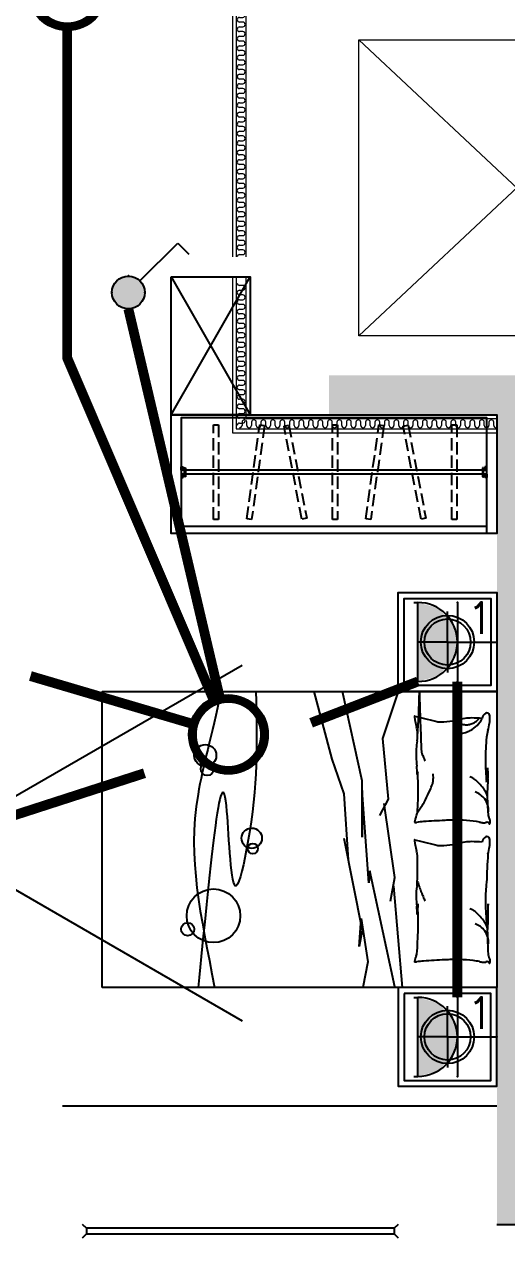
# Model space of a CAD drawing. Extents: x 3443499 to 7125205, y -1700016 to -264854.
# Drawn here: x 3699115 to 3701559, y -867711 to -861565 of the extents above; entities that cross this region are included whole.
import ezdxf
from ezdxf.enums import TextEntityAlignment as Align

# ---------------------------------------------------------------- set-up
doc = ezdxf.new("R2010")
doc.units = 0
doc.header["$LTSCALE"] = 1000
doc.header["$MEASUREMENT"] = 0
doc.linetypes.add('3.5方案汇报，与郭总、侯月琴确定户型_t8$0$高层_t8$0$DASH', pattern=[0.35, 0.25, -0.1])
doc.layers.get('0').update_dxf_attribs({"linetype": 'CONTINUOUS'})
for name, color, linetype in [('!校对', 2, 'CONTINUOUS'), ('3-栏杆1', 252, 'CONTINUOUS'), ('3.5方案汇报，与郭总、侯月琴确定户型_t8$0$2020.03.04 -1安徽标准化洋房户型(UA）_t8_t8$0$A-家具-FURN', 251, 'CONTINUOUS'), ('3.5方案汇报，与郭总、侯月琴确定户型_t8$0$2020.03.04 -1安徽标准化洋房户型(UA）_t8_t8$0$fur', 252, 'CONTINUOUS'), ('3.5方案汇报，与郭总、侯月琴确定户型_t8$0$2020.03.04 -1安徽标准化洋房户型(UA）_t8_t8$0$FURN', 252, 'CONTINUOUS'), ('3.5方案汇报，与郭总、侯月琴确定户型_t8$0$2020.03.04 -1安徽标准化洋房户型(UA）_t8_t8$0$看线', 154, 'CONTINUOUS'), ('3.5方案汇报，与郭总、侯月琴确定户型_t8$0$高层_t8$0$LS-家具-LB', 8, 'CONTINUOUS'), ('EQUIP-插座', 3, 'CONTINUOUS'), ('EQUIP-照明', 3, 'CONTINUOUS'), ('LS-家具-LB', 8, 'CONTINUOUS'), ('LVTRY', 252, 'CONTINUOUS'), ('TEL_TEXT', 7, 'CONTINUOUS'), ('WIRE-照明', 2, 'CONTINUOUS'), ('保温', 6, 'CONTINUOUS')]:
    doc.layers.add(name, color=color, linetype=linetype)
doc.layers.add('3.5方案汇报，与郭总、侯月琴确定户型_t8$0$STAIR', color=2, linetype='CONTINUOUS', lineweight=18)
doc.layers.add('填充', color=251, linetype='CONTINUOUS', lineweight=5)
doc.styles.add('_TEL_DIM', font='SIMPLEX', dxfattribs={"width": 0.8, "height": 3.5, "bigfont": 'HZTXT'})
doc.styles.add('DIM_FONT', font='SIMPLEX', dxfattribs={"width": 0.7, "bigfont": 'GBCBIG'})
doc.styles.get("Standard").update_dxf_attribs({"font": 'gbenor.shx', "bigfont": 'gbcbig.shx'})
pattern_1 = [(90, (-503782.47, -516048.461), (-16.49778, 1e-15), [9.525, -19.05]), (210, (-503782.47, -516048.461), (8.24889, -14.2874966), [9.525, -19.05]), (150, (-503782.47, -516038.936), (-8.24889, -14.2874966), [9.525, -19.05])]

# ---------------------------------------------------------------- blocks, each defined once
blk = doc.blocks.new('$equip$00001962')
for p, q in [((0.147, 0.356), (0.625, 0.833)), ((0.625, 0.833), (0.766, 0.692))]:
    blk.add_line(p, q)
blk.add_circle((0, 0.208), 0.208)
for p in [(0, 0.417), (-0.208, 0.208), (0.208, 0.208), (0, 0)]:
    blk.add_point(p)
for points in [[(-0.18, 0.313), (0.18, 0.313), (-0.208, 0.208), (0.208, 0.208)], [(-0.104, 0.389), (0.104, 0.389), (-0.18, 0.313), (0.18, 0.313)], [(0, 0.417), (0, 0.417), (-0.104, 0.389), (0.104, 0.389)], [(-0.18, 0.104), (0.18, 0.104), (-0.208, 0.208), (0.208, 0.208)], [(-0.104, 0.028), (0.104, 0.028), (-0.18, 0.104), (0.18, 0.104)], [(0, 0), (0, 0), (-0.104, 0.028), (0.104, 0.028)]]:
    blk.add_solid(points)
at = {"layer": 'TEL_TEXT', "style": '_TEL_DIM', "flags": 1}
blk.add_attdef('A', text='', height=0.00002, dxfattribs=at).set_placement((0, 0), align=Align.MIDDLE_CENTER)
blk = doc.blocks.new('$equip$00001150')
at = {"const_width": 0.1}
blk.add_lwpolyline([(-0.45, 0, 1), (0.45, 0, 1)], format="xyb", close=True, dxfattribs=at)
blk.add_circle((0, 0), 0.5)
at = {"flags": 9}
blk.add_attdef('A', (0, 0), '', height=0.00002, dxfattribs=at)
blk = doc.blocks.new('$equip$00001764')
for p, q in [((-0.5, 1.05), (-0.5, 1)), ((-0.5, 1), (0.5, 1)), ((0.5, 1.05), (0.5, 1)), ((0.5, 0.5), (-0.5, 0.5)), ((0, 0.5), (0, 0))]:
    blk.add_line(p, q)
blk.add_arc((0, 1), 0.5, 180, 0)
for p in [(-0.5, 0.5), (0.5, 0.5), (0, 0)]:
    blk.add_point(p)
for points in [[(0.433, 0.75), (-0.433, 0.75), (0.5, 1), (-0.5, 1)], [(0.25, 0.567), (-0.25, 0.567), (0.433, 0.75), (-0.433, 0.75)], [(0, 0.5), (0, 0.5), (0.25, 0.567), (-0.25, 0.567)]]:
    blk.add_solid(points)
at = {"color": 7, "style": '_TEL_DIM'}
blk.add_attdef('$TEXT$', text='', height=0.4, dxfattribs=at).set_placement((0.303, 0.211), align=Align.MIDDLE_CENTER)
at = {"color": 7, "style": '_TEL_DIM', "flags": 1}
blk.add_attdef('A', text='', height=0.00002, dxfattribs=at).set_placement((0, 0), align=Align.MIDDLE_CENTER)
blk = doc.blocks.new('3.5方案汇报，与郭总、侯月琴确定户型_t8$0$2020.03.04 -1安徽标准化洋房户型(UA）_t8_t8$0$A-F-Bed1500-4')
for p, q in [((-750, 0), (750, 0)), ((-750, -2000), (-750, 0)), ((750, 0), (750, -2000)), ((750, -2000), (-750, -2000))]:
    blk.add_line(p, q)
at = {"color": 251}
for p, q in [((-617.8, -386.2), (-597.1, -303.6)), ((8.5, -386.2), (29.2, -303.6)), ((-625.3, -416.2), (-617.8, -386.2)), ((1, -416.2), (8.5, -386.2)), ((750, -478.8), (236.2, -522.2)), ((-511.9, -577.2), (-750, -498.5)), ((-203.9, -549.7), (-511.9, -577.2)), ((-121.4, -593.7), (-203.9, -549.7)), ((192.2, -516.7), (-181.9, -571.7)), ((746.3, -516.7), (159.2, -643.1)), ((313.2, -538.7), (192.2, -516.7)), ((219.7, -648.6), (-247.9, -681.6)), ((159.2, -643.1), (219.7, -648.6)), ((399.8, -687.1), (619.8, -654.1)), ((619.8, -654.1), (750, -678.8)), ((-297.4, -681.6), (-750, -781.9)), ((-11.3, -681.6), (-297.4, -681.6)), ((-247.9, -681.6), (-11.3, -681.6)), ((-5.8, -775.1), (461.8, -681.6)), ((542.8, -698.1), (399.8, -687.1)), ((461.8, -681.6), (542.8, -698.1)), ((-407.4, -835.5), (-231.4, -775.1)), ((-231.4, -775.1), (103.3, -753.3)), ((-750, -926.6), (-407.4, -835.5))]:
    blk.add_line(p, q, dxfattribs=at)
for points in [[(-221.2, -48.4, 0.027842), (-245, -59.1, 0.048685), (-257.6, -67.1, 0.023666), (-285.5, -91.5, 0.031223), (-304.5, -112.2, 0.046801), (-309.6, -119.9, 0.023191), (-317.6, -136.6)], [(-139.2, -42.8, 0.088153), (-173.8, -46.3, 0.088153), (-205, -61.5, 0.077547), (-226.6, -83.1, 0.077547), (-240.7, -110.3)], [(-521.7, -401.5, 0.009729), (-744.4, -392.5, 0.002723), (-441.6, -382.4, 0.007971), (-419.8, -373.4, 0.007971), (-398.4, -363.6)], [(-135.5, -403.1, 0.016108), (-174.4, -376.8, 0.024599), (-201.2, -361.8, 0.009477), (-250.3, -338.5, 0.015937), (-280.1, -326.1, 0.072521), (-296.4, -322.5, 0.033339), (-332.7, -322.4)], [(213.5, -401.5, 0.009729), (240.8, -392.5, 0.009729), (267.7, -382.4, 0.007971), (289.4, -373.4, 0.007971), (310.9, -363.6)]]:
    blk.add_lwpolyline(points, format="xyb", dxfattribs=at)
for centre, radius in [((-6.3, -1241.9), 51.6), ((46.1, -1236.6), 26.2), ((386.6, -1435.5), 135.8), ((-425.4, -1477.4), 55.7), ((-357.3, -1467), 33.5), ((454.7, -1566.4), 33.1)]:
    blk.add_circle(centre, radius, dxfattribs=at)
for centre, radius, start, end in [((-628.3, -50), 13.1, 101.27238, 206.58052), ((-609.5, -40.6), 34.2, 206.58052, 265.59979), ((-613.2, -125.8), 90.4, 90, 101.27238), ((-613.2, -196.5), 161.1, 81.56281, 90), ((-634.3, -338.6), 304.8, 74.25602, 81.56281), ((-485.9, 187.9), 242.2, 254.25602, 262.45315), ((-402.1, 1074.8), 1132.9, 264.1433, 270.00126), ((-402.1, 990.8), 1049, 270, 276.0867), ((-335.3, -196.9), 152.4, 92.53859, 100.18988), ((-468.1, -1934), 1890.1, 84.61873, 86.78996), ((-329.2, -334), 289.7, 85.19815, 92.53859), ((-231.9, 824.8), 873.2, 265.19815, 269.42426), ((-225.6, 1445.8), 1494.3, 269.42426, 271.90789), ((-203.2, 772.7), 820.8, 271.90789, 275.25919), ((-132.9, 9.1), 53.9, 275.25919, 300.65125), ((-90.7, -62.2), 28.9, 85.69746, 120.65125), ((-90.4, -58.4), 25.1, 68.2117, 85.69746), ((-72.2, -48.6), 15.6, 158.0096, 201.42098), ((-82.7, -44.4), 4.28, 78.10694, 158.0096), ((-117.3, -66.3), 32.8, 351.86652, 21.42098), ((-81.3, -37.9), 2.32, 258.10694, 19.56397), ((-82.4, -38.3), 3.42, 19.56397, 68.2117), ((-2.1, -50), 13.1, 101.27238, 206.58052), ((16.8, -40.6), 34.2, 206.58052, 265.59979), ((13, -125.8), 90.4, 90, 101.27238), ((13, -196.5), 161.1, 81.56281, 90), ((-8, -338.6), 304.8, 74.25602, 81.56281), ((347.8, 4073.2), 4127.5, 266.20601, 268.19145), ((307.2, 624.5), 682.7, 262.45315, 270), ((307.2, 990.8), 1049, 270, 276.0867), ((338.9, -334), 289.7, 85.19815, 92.53859), ((498.7, 6156.8), 6203.8, 268.40567, 269.60458), ((436.3, 824.8), 873.2, 265.19815, 269.42426), ((458.3, -127.3), 76.8, 117.23959, 128.38857), ((362.3, 474.1), 529.3, 276.0867, 280.18988), ((530.3, -267.1), 234, 110.86028, 117.23959), ((442.5, 1445.8), 1494.3, 269.42426, 271.90789), ((521.6, -141.7), 99.2, 105.93524, 126.08636), ((443.4, 2582.7), 2630.7, 271.06466, 272.93655), ((521.6, -141.7), 99.2, 85.78412, 105.93524), ((573.2, 9.1), 53.9, 275.25919, 300.65125), ((615.4, -62.2), 28.9, 85.69746, 120.65125), ((615.7, -58.4), 25.1, 68.2117, 85.69746), ((633.9, -48.6), 15.6, 158.0096, 201.42098), ((588.9, -66.3), 32.8, 351.86652, 21.42098), ((623.5, -44.4), 4.28, 78.10694, 158.0096), ((624.8, -37.9), 2.32, 258.10694, 19.56397), ((623.8, -38.3), 3.42, 19.56397, 68.2117), ((-123.4, -127.8), 491.8, 173.76764, 180), ((-666.9, -163.1), 89.9, 41.44291, 53.73593), ((-676.3, -199.1), 139.9, 45.09762, 62.79641), ((-639, -138.5), 52.6, 25.35512, 41.44291), ((-728, -180.6), 151.1, 21.81492, 25.35512), ((-676.3, -199.1), 139.9, 27.39883, 45.09762), ((814.4, -224.8), 913.1, 172.3191, 176.63125), ((106.1, -129.3), 198.3, 167.89054, 172.3191), ((-328.3, -36.1), 246, 347.89054, 351.86652), ((502.9, -127.8), 491.8, 173.76764, 180), ((534.8, -214.8), 200.2, 151.68324, 156.99723), ((402, -143.2), 49.3, 140.96506, 151.68324), ((538.6, -254), 225.2, 133.81151, 140.96506), ((653.8, -374.1), 391.6, 128.38857, 133.81151), ((521.6, -141.7), 99.2, 143.82335, 161.56035), ((521.6, -141.7), 99.2, 126.08636, 143.82335), ((1520.6, -224.8), 913.1, 172.3191, 176.63125), ((812.3, -129.3), 198.3, 167.89054, 172.3191), ((377.8, -36.1), 246, 347.89054, 351.86652), ((-411.2, -127.8), 204, 180, 189.68437), ((257.2, -13.7), 882, 189.68437, 192.19838), ((-778.6, -200.9), 205.6, 18.7799, 21.81492), ((-637.1, -152.8), 56.2, 0, 18.7799), ((-672.5, -152.8), 91.5, 345.31489, 0), ((-676.3, -199.1), 139.9, 16.51498, 27.39883), ((-676.3, -199.1), 139.9, 5.63113, 16.51498), ((580.5, -211.1), 678.7, 176.63125, 181.63309), ((215.1, -127.8), 204, 180, 189.68437), ((883.5, -13.7), 882, 189.68437, 192.19838), ((1286.7, -211.1), 678.7, 176.63125, 181.63309), ((-914.9, -267.1), 317.1, 8.00505, 12.19838), ((-1253.2, -314.6), 658.8, 2.66488, 8.00505), ((1266.7, -191.5), 1365.2, 181.63309, 183.05496), ((-288.6, -267.1), 317.1, 8.00505, 12.19838), ((-627, -314.6), 658.8, 2.66488, 8.00505), ((1972.9, -191.5), 1365.2, 181.63309, 183.05496), ((-662.8, -287.2), 67.7, 345.95481, 2.66488), ((13519.6, 462.4), 13635.6, 183.05496, 183.50486), ((-36.5, -287.2), 67.7, 345.95481, 2.66488), ((14225.8, 462.4), 13635.6, 183.05496, 183.50486), ((-624.4, -416.4), 0.917, 165.95506, 274.08294), ((-643.6, -147.3), 270.8, 274.08294, 279.4841), ((-636.8, -187.8), 229.7, 279.4841, 287.38641), ((-532.4, -521.2), 119.7, 96.43405, 107.38641), ((-529.5, -547.2), 145.9, 78.44144, 96.43405), ((-433.2, 75.2), 484.2, 262.03917, 271.8979), ((-484.5, 994.5), 1404.8, 272.74906, 274.61758), ((-273.5, -1618.3), 1216.5, 92.60963, 94.61758), ((-244.8, -6117.7), 5718.5, 89.71346, 90.97038), ((-321, -340.7), 62.9, 250.78629, 262.77597), ((-222.1, -1563.3), 1164, 86.42603, 89.71346), ((-158.6, -547.2), 145.9, 77.13096, 86.42603), ((-136.2, -449.1), 45.3, 62.71588, 77.13096), ((-80.3, -340.6), 76.7, 242.71588, 253.77885), ((-77.3, -330.3), 87.5, 253.77885, 262.87961), ((230.2, -351.5), 321.2, 183.50486, 189.99836), ((-87.9, -415.8), 1.32, 262.87961, 343.30223), ((-105.2, -410.6), 19.3, 343.30223, 9.99836), ((1.9, -416.4), 0.917, 165.95506, 274.08294), ((-17.3, -147.3), 270.8, 274.08294, 279.4841), ((-10.6, -187.8), 229.7, 279.4841, 287.38641), ((93.9, -521.2), 119.7, 96.43405, 107.38641), ((135.8, -2065.3), 1664, 86.58211, 91.90513), ((281, -178.9), 230.1, 258.44144, 272.74906), ((224.7, 994.5), 1404.8, 272.74906, 274.61758), ((423.3, -6117.7), 5718.5, 89.71346, 90.97038), ((412.3, 653.9), 1057.4, 265.3453, 268.26839), ((435.7, -1618.3), 1216.5, 92.60963, 94.61758), ((446.1, -1563.3), 1164, 86.42603, 89.71346), ((495.2, -1386.3), 985.1, 85.05951, 88.63568), ((570, -449.1), 45.3, 62.71588, 77.13096), ((625.9, -340.6), 76.7, 242.71588, 253.77885), ((628.9, -330.3), 87.5, 253.77885, 262.87961), ((936.3, -351.5), 321.2, 183.50486, 189.99836), ((618.2, -415.8), 1.32, 262.87961, 343.30223), ((601, -410.6), 19.3, 343.30223, 9.99836)]:
    blk.add_arc(centre, radius, start, end, dxfattribs=at)
for points, knots in [([(-750, -1220.9), (-476.8, -1214.8), (-219.5, -1206.6), (406.7, -1343.6), (-750, -1378.3), (203.9, -1456.5), (750, -1514.1)], [0, 0, 0, 0, 692.785923, 915.160849, 1290.08623, 2337.669759, 2337.669759, 2337.669759, 2337.669759]), ([(-750, -1398.9), (-520.4, -1444.7), (-9, -1599.5), (374.4, -1500.2), (750, -1430.3)], [0, 0, 0, 0, 470.099243, 1589.098475, 1589.098475, 1589.098475, 1589.098475])]:
    blk.add_open_spline(points, degree=3, knots=knots, dxfattribs=at)
blk = doc.blocks.new('3.5方案汇报，与郭总、侯月琴确定户型_t8$0$2020.03.04 -1安徽标准化洋房户型(UA）_t8_t8$0$VCBCXVBCXVBV')
at = {"color": 251}
for p, q in [((212022, 120965.5), (212022, 121120.5)), ((212022, 120965.5), (211867, 120965.5)), ((212022, 120965.5), (212022, 120810.5)), ((212022, 120965.5), (212177, 120965.5)), ((212022, 118965.5), (212022, 119120.5)), ((212022, 118965.5), (211867, 118965.5)), ((212022, 118965.5), (212022, 118810.5)), ((212022, 118965.5), (212177, 118965.5))]:
    blk.add_line(p, q, dxfattribs=at)
for points in [[(211772, 120715.5), (211772, 121215.5), (212272, 121215.5), (212272, 120715.5)], [(211772, 119215.5), (211772, 118715.5), (212272, 118715.5), (212272, 119215.5)]]:
    blk.add_lwpolyline(points, close=True)
for points in [[(211802, 120745.5), (211802, 121185.5), (212242, 121185.5), (212242, 120745.5)], [(211802, 119185.5), (211802, 118745.5), (212242, 118745.5), (212242, 119185.5)]]:
    blk.add_lwpolyline(points, close=True, dxfattribs=at)
for centre in [(212022, 120965.5), (212022, 118965.5)]:
    blk.add_circle(centre, 135)
for centre in [(212022, 120965.5), (212022, 118965.5)]:
    blk.add_circle(centre, 117, dxfattribs=at)
at = {"layer": '3.5方案汇报，与郭总、侯月琴确定户型_t8$0$2020.03.04 -1安徽标准化洋房户型(UA）_t8_t8$0$A-家具-FURN', "rotation": 270}
blk.add_blockref('3.5方案汇报，与郭总、侯月琴确定户型_t8$0$2020.03.04 -1安徽标准化洋房户型(UA）_t8_t8$0$A-F-Bed1500-4', (212272, 119965.5), dxfattribs=at)
blk = doc.blocks.new('3.5方案汇报，与郭总、侯月琴确定户型_t8$0$2020.03.04 -1安徽标准化洋房户型(UA）_t8_t8$0$sdfgsdfgsdfg')
at = {"layer": '3.5方案汇报，与郭总、侯月琴确定户型_t8$0$2020.03.04 -1安徽标准化洋房户型(UA）_t8_t8$0$FURN'}
h = blk.add_hatch(dxfattribs=at)
h.set_pattern_fill('ANSI31', color=256, scale=100, angle=225, style=0)
h.set_pattern_definition([(360, (-130272.125, -44238.089), (4e-15, 9.152), [])])
h.paths.add_polyline_path([(-68957.8, -54984.3), (-68957.8, -54178.9), (-68972, -54178.9), (-68972, -54984.3)])
for p, q in [((-68997.5, -54581.6), (-70393.9, -53775.4)), ((-68957.8, -54178.9), (-68997.5, -54178.9)), ((-68997.5, -54178.9), (-68997.5, -54984.3)), ((-68972, -54178.9), (-68972, -54984.3)), ((-68957.8, -54178.9), (-68957.8, -54984.3)), ((-68957.8, -54230.8), (-68920, -54290.5)), ((-68957.8, -54306.5), (-68920, -54306.5)), ((-68920, -54872.7), (-68920, -54290.5)), ((-68937.6, -54343.1), (-68937.6, -54352.6)), ((-68920, -54343.1), (-68937.6, -54343.1)), ((-68937.6, -54352.6), (-68920, -54352.6)), ((-68920, -54352.6), (-68920, -54343.1)), ((-68937.6, -54444.2), (-68937.6, -54453.8)), ((-68920, -54444.2), (-68937.6, -54444.2)), ((-68937.6, -54453.8), (-68920, -54453.8)), ((-68920, -54453.8), (-68920, -54444.2)), ((-68937.6, -54536.4), (-68937.6, -54546)), ((-68920, -54536.4), (-68937.6, -54536.4)), ((-68937.6, -54546), (-68920, -54546)), ((-68920, -54546), (-68920, -54536.4)), ((-68997.5, -54581.6), (-70393.9, -55387.8)), ((-68937.6, -54626.8), (-68937.6, -54617.2)), ((-68937.6, -54617.2), (-68920, -54617.2)), ((-68920, -54626.8), (-68937.6, -54626.8)), ((-68920, -54617.2), (-68920, -54626.8)), ((-68937.6, -54719), (-68937.6, -54709.4)), ((-68937.6, -54709.4), (-68920, -54709.4)), ((-68920, -54709.4), (-68920, -54719)), ((-68920, -54719), (-68937.6, -54719)), ((-68937.6, -54820.1), (-68937.6, -54810.6)), ((-68937.6, -54810.6), (-68920, -54810.6)), ((-68920, -54820.1), (-68937.6, -54820.1)), ((-68920, -54810.6), (-68920, -54820.1)), ((-68957.8, -54856.7), (-68920, -54856.7)), ((-68957.8, -54932.4), (-68920, -54872.7)), ((-68997.5, -54984.3), (-68957.8, -54984.3))]:
    blk.add_line(p, q, dxfattribs=at)
blk = doc.blocks.new('*U242')
at = {"layer": '3.5方案汇报，与郭总、侯月琴确定户型_t8$0$高层_t8$0$LS-家具-LB'}
for p, q in [((50, -280), (50, -263.4)), ((50, -263.4), (60.2, -263.4)), ((67.8, -280), (50, -280)), ((50, -280), (67.8, -280)), ((60.2, -280), (50, -280)), ((67.8, -300.5), (50, -300.5)), ((50, -300.5), (67.8, -300.5)), ((50, -300.5), (50, -317.1)), ((60.2, -300.5), (50, -300.5)), ((60.2, -263.4), (60.2, -280)), ((60.2, -317.1), (60.2, -300.5)), ((67.8, -313.4), (67.8, -267.1)), ((67.8, -267.1), (72.2, -267.1)), ((72.1, -280), (1577.8, -280)), ((72.1, -300.5), (1577.8, -300.5)), ((72.2, -267.1), (72.2, -313.4)), ((1577.8, -267.1), (1577.8, -313.4)), ((1582.2, -267.1), (1577.8, -267.1)), ((1582.2, -313.4), (1582.2, -267.1)), ((1582.2, -280), (1600, -280)), ((1582.2, -300.5), (1600, -300.5)), ((1589.8, -263.4), (1589.8, -280)), ((1600, -263.4), (1589.8, -263.4)), ((1589.8, -280), (1600, -280)), ((1589.8, -300.5), (1600, -300.5)), ((1589.8, -317.1), (1589.8, -300.5)), ((1600, -280), (1600, -263.4)), ((1600, -300.5), (1600, -317.1)), ((50, -317.1), (60.2, -317.1)), ((72.2, -313.4), (67.8, -313.4)), ((1577.8, -313.4), (1582.2, -313.4)), ((1600, -317.1), (1589.8, -317.1)), ((50, -565), (1600, -565)), ((50, -600), (1600, -600))]:
    blk.add_line(p, q, dxfattribs=at)
blk.add_lwpolyline([(50, -600), (50, -15), (1600, -15), (1600, -600), (1650, -600), (1650, 0), (0, 0), (0, -600), (50, -600)], dxfattribs=at)
at = {"layer": '3.5方案汇报，与郭总、侯月琴确定户型_t8$0$高层_t8$0$LS-家具-LB', "color": 251, "linetype": '3.5方案汇报，与郭总、侯月琴确定户型_t8$0$高层_t8$0$DASH', "ltscale": 0.25}
for points in [[(203.3, -50), (203.3, -530), (228.3, -530), (228.3, -50)], [(450.1, -52), (359.5, -523.3), (384, -528), (474.7, -56.7)], [(573.1, -54), (638.7, -529.5), (663.5, -526), (597.8, -50.5)], [(807.1, -50), (807.1, -530), (832.1, -530), (832.1, -50)], [(1053.9, -52), (963.2, -523.3), (987.8, -528), (1078.4, -56.7)], [(1176.8, -54), (1242.5, -529.5), (1267.2, -526), (1201.6, -50.5)], [(1410.8, -50), (1410.8, -530), (1435.8, -530), (1435.8, -50)]]:
    blk.add_lwpolyline(points, close=True, dxfattribs=at)
blk = doc.blocks.new('$LinePat$保温层')
at = {"color": 0}
for p, q in [((24, -24), (24, -56)), ((72, -56), (72, -24))]:
    blk.add_line(p, q, dxfattribs=at)
for centre, start, end in [((96, -24), 90, 180), ((0, -24), 0, 90), ((48, -56), 180, 0)]:
    blk.add_arc(centre, 24, start, end, dxfattribs=at)
blk = doc.blocks.new('FSFSFSEFS')
at = {"layer": '填充', "color": 252, "true_color": 0x939598}
for points in [[(502442.4, 522248.5), (502442.4, 520948.5)], [(502512.4, 520948.5), (502512.4, 522248.5), (502462.4, 522248.5), (502462.4, 520948.5)], [(502442.4, 520848.5), (502442.4, 520058.5), (503782.5, 520058.5)], [(502462.4, 520848.5), (502462.4, 520078.5), (503782.5, 520078.5), (503782.5, 520128.5), (502512.4, 520128.5), (502512.4, 520848.5)]]:
    blk.add_lwpolyline(points, dxfattribs=at)
at = {"layer": '填充', "color": 252, "yscale": 0.4999999998742679, "zscale": 0.4999999998742679}
for p, xscale, rotation in [((502467.4, 522198.1), 0.5006377550074883, 90.00000000000567), ((502467.4, 522150), 0.5006377550074883, 90.00000000000567), ((502467.4, 522101.9), 0.5006377550074883, 90.00000000000567), ((502467.4, 522053.9), 0.5006377550074883, 90.00000000000567), ((502467.4, 522005.8), 0.5006377550074883, 90.00000000000567), ((502467.4, 521957.7), 0.5006377550074883, 90.00000000000567), ((502467.4, 521909.7), 0.5006377550074883, 90.00000000000567), ((502467.4, 521861.6), 0.5006377550074883, 90.00000000000567), ((502467.4, 521813.6), 0.5006377550074883, 90.00000000000567), ((502467.4, 521765.5), 0.5006377550074883, 90.00000000000567), ((502467.4, 521717.4), 0.5006377550074883, 90.00000000000567), ((502467.4, 521669.4), 0.5006377550074883, 90.00000000000567), ((502467.4, 521621.3), 0.5006377550074883, 90.00000000000567), ((502467.4, 521573.3), 0.5006377550074883, 90.00000000000567), ((502467.4, 521525.2), 0.5006377550074883, 90.00000000000567), ((502467.4, 521477.1), 0.5006377550074883, 90.00000000000567), ((502467.4, 521429.1), 0.5006377550074883, 90.00000000000567), ((502467.4, 521381), 0.5006377550074883, 90.00000000000567), ((502467.4, 521333), 0.5006377550074883, 90.00000000000567), ((502467.4, 521284.9), 0.5006377550074883, 90.00000000000567), ((502467.4, 521236.8), 0.5006377550074883, 90.00000000000567), ((502467.4, 521188.8), 0.5006377550074883, 90.00000000000567), ((502467.4, 521140.7), 0.5006377550074883, 90.00000000000567), ((502467.4, 521092.6), 0.5006377550074883, 90.00000000000567), ((502467.4, 521044.6), 0.5006377550074883, 90.00000000000567), ((502467.4, 520996.5), 0.5006377550074883, 90.00000000000567), ((502467.4, 520948.5), 0.5006377550074883, 90.00000000000567), ((502467.4, 520768.3), 0.5006377550074883, 90.00000000000567), ((502467.4, 520720.2), 0.5006377550074883, 90.00000000000567), ((502467.4, 520672.1), 0.5006377550074883, 90.00000000000567), ((502467.4, 520624.1), 0.5006377550074883, 90.00000000000567), ((502467.4, 520576), 0.5006377550074883, 90.00000000000567), ((502467.4, 520528), 0.5006377550074883, 90.00000000000567), ((502467.4, 520479.9), 0.5006377550074883, 90.00000000000567), ((502467.4, 520431.8), 0.5006377550074883, 90.00000000000567), ((502467.4, 520383.8), 0.5006377550074883, 90.00000000000567), ((502467.4, 520335.7), 0.5006377550074883, 90.00000000000567), ((502467.4, 520287.6), 0.5006377550074883, 90.00000000000567), ((502467.4, 520239.6), 0.5006377550074883, 90.00000000000567), ((502467.4, 520191.5), 0.5006377550074883, 90.00000000000567), ((502467.4, 520143.5), 0.5006377550074883, 90.00000000000567), ((502467.4, 520095.4), 0.5006377550074883, 90.00000000000567), ((502527.4, 520083.5), 0.5013020832264922, 180.0000000004735), ((502575.5, 520083.5), 0.5013020832264922, 180.0000000004735), ((502623.6, 520083.5), 0.5013020832264922, 180.0000000004735), ((502671.7, 520083.5), 0.5013020832264922, 180.0000000004735), ((502719.9, 520083.5), 0.5013020832264922, 180.0000000004735), ((502768, 520083.5), 0.5013020832264922, 180.0000000004735), ((502816.1, 520083.5), 0.5013020832264922, 180.0000000004735), ((502864.2, 520083.5), 0.5013020832264922, 180.0000000004735), ((502912.4, 520083.5), 0.5013020832264922, 180.0000000004735), ((502960.5, 520083.5), 0.5013020832264922, 180.0000000004735), ((503008.6, 520083.5), 0.5013020832264922, 180.0000000004735), ((503056.7, 520083.5), 0.5013020832264922, 180.0000000004735), ((503104.9, 520083.5), 0.5013020832264922, 180.0000000004735), ((503153, 520083.5), 0.5013020832264922, 180.0000000004735), ((503201.1, 520083.5), 0.5013020832264922, 180.0000000004735), ((503249.2, 520083.5), 0.5013020832264922, 180.0000000004735), ((503297.4, 520083.5), 0.5013020832264922, 180.0000000004735), ((503345.5, 520083.5), 0.5013020832264922, 180.0000000004735), ((503393.6, 520083.5), 0.5013020832264922, 180.0000000004735), ((503441.7, 520083.5), 0.5013020832264922, 180.0000000004735), ((503489.9, 520083.5), 0.5013020832264922, 180.0000000004735), ((503538, 520083.5), 0.5013020832264922, 180.0000000004735), ((503586.1, 520083.5), 0.5013020832264922, 180.0000000004735), ((503634.2, 520083.5), 0.5013020832264922, 180.0000000004735), ((503682.4, 520083.5), 0.5013020832264922, 180.0000000004735), ((503730.5, 520083.5), 0.5013020832264922, 180.0000000004735), ((503778.6, 520083.5), 0.5013020832264922, 180.0000000004735)]:
    blk.add_blockref('$LinePat$保温层', p, dxfattribs=dict(at, xscale=xscale, rotation=rotation))
blk = doc.blocks.new('A$C263B1184')
at = {"layer": '保温', "linetype": 'Continuous', "ltscale": 10}
h = blk.add_hatch(dxfattribs=at)
h.set_pattern_fill('HEX', color=251, scale=10, angle=90, style=0)
h.set_pattern_definition(pattern_1)
h.paths.add_polyline_path([(1050.1, 4100), (1050.1, 4300), (-850, 4300), (-850, 4100)])
h = blk.add_hatch(dxfattribs=at)
h.set_pattern_fill('HEX', color=251, scale=10, angle=90, style=0)
h.set_pattern_definition(pattern_1)
h.paths.add_polyline_path([(0.1, 0), (200.1, 0), (200.1, 4100), (0.1, 4100)])
at = {"layer": '保温', "color": 251, "linetype": 'ByBlock', "ltscale": 10}
blk.add_line((0, 0), (200, 0), dxfattribs=at)
blk = doc.blocks.new('A$C25274923')
at = {"layer": '3-栏杆1', "color": 252}
for p, q in [((11520.3, 2082.2), (11500, 2100)), ((11500, 2100), (11520.3, 2082.2)), ((13079.7, 2082.2), (13100, 2100)), ((13100, 2100), (13079.7, 2082.2)), ((11500, 2033.1), (11520.3, 2052.9)), ((13079.7, 2082.1), (11520.3, 2082.2)), ((11520.3, 2082.2), (11520.3, 2052.9)), ((11520.3, 2052.9), (13079.7, 2052.9)), ((13079.7, 2082.2), (13079.7, 2052.9)), ((13079.7, 2052.9), (13100, 2033.1)), ((13100, 2033.1), (13079.7, 2052.9))]:
    blk.add_line(p, q, dxfattribs=at)
at = {"layer": '3.5方案汇报，与郭总、侯月琴确定户型_t8$0$2020.03.04 -1安徽标准化洋房户型(UA）_t8_t8$0$fur'}
for p, q in [((11950, 6900), (12350, 6200)), ((11950, 6200), (12350, 6900))]:
    blk.add_line(p, q, dxfattribs=at)
blk.add_lwpolyline([(11950, 6900), (12350, 6900), (12350, 6200), (11950, 6200)], close=True, dxfattribs=at)
at = {"layer": '3.5方案汇报，与郭总、侯月琴确定户型_t8$0$2020.03.04 -1安徽标准化洋房户型(UA）_t8_t8$0$看线', "color": 252, "ltscale": 10}
blk.add_line((13600, 2700), (11400, 2700), dxfattribs=at)
at = {"layer": '3.5方案汇报，与郭总、侯月琴确定户型_t8$0$STAIR', "color": 252}
for p, q in [((14500, 8100), (12900, 6600)), ((12900, 8100), (14500, 6600))]:
    blk.add_line(p, q, dxfattribs=at)
blk.add_lwpolyline([(12900, 6600), (12900, 8100), (14500, 8100), (14500, 6600)], close=True, dxfattribs=at)
at = {"color": 252}
for name, p in [('A$C263B1184', (13600, 2100)), ('FSFSFSEFS', (-490182.5, -513948.5))]:
    blk.add_blockref(name, p, dxfattribs=at)
at = {"layer": '3.5方案汇报，与郭总、侯月琴确定户型_t8$0$2020.03.04 -1安徽标准化洋房户型(UA）_t8_t8$0$fur'}
blk.add_blockref('3.5方案汇报，与郭总、侯月琴确定户型_t8$0$2020.03.04 -1安徽标准化洋房户型(UA）_t8_t8$0$VCBCXVBCXVBV', (-198672, -115915.5), dxfattribs=at)
at = {"layer": 'LS-家具-LB', "xscale": -1}
blk.add_blockref('*U242', (13600, 6200), dxfattribs=at)
at = {"layer": 'LVTRY', "color": 252, "style": 'DIM_FONT', "text_generation_flag": 4, "width": 0.8, "flags": 9}
for tag, p in [('XSIZE', (10837.5, 12299)), ('YSIZE', (10837.5, 12299)), ('XSIZE', (38237.5, 12299)), ('YSIZE', (38237.5, 12299)), ('XSIZE', (38237.7, 12299)), ('YSIZE', (38237.7, 12299))]:
    blk.add_attdef(tag, p, '', height=0.5, rotation=90.00001, dxfattribs=at)
at = {"layer": 'LVTRY', "color": 252, "style": 'DIM_FONT', "width": 0.8, "flags": 9}
for tag, p in [('XSIZE', (16562.5, 12299)), ('YSIZE', (16562.5, 12299)), ('XSIZE', (43962.5, 12299)), ('YSIZE', (43962.5, 12299)), ('XSIZE', (43962.7, 12299)), ('YSIZE', (43962.7, 12299))]:
    blk.add_attdef(tag, p, '', height=0.5, rotation=89.99999, dxfattribs=at)

msp = doc.modelspace()

# ---------------------------------------------------------------- linework, layer by layer
at = {"layer": '3.5方案汇报，与郭总、侯月琴确定户型_t8$0$2020.03.04 -1安徽标准化洋房户型(UA）_t8_t8$0$fur'}
for p, q in [((3699859.1, -862843.9), (3700259.1, -863543.9)), ((3699859.1, -863543.9), (3700259.1, -862843.9))]:
    msp.add_line(p, q, dxfattribs=at)
msp.add_lwpolyline([(3699859.1, -862843.9), (3700259.1, -862843.9), (3700259.1, -863543.9), (3699859.1, -863543.9)], close=True, dxfattribs=at)
at = {"layer": 'WIRE-照明', "color": 2, "const_width": 50}
for points in [[(3699332.4, -861596), (3699332.4, -863255.4), (3700078.2, -864996.6)], [(3700103.3, -864967.4), (3699642.2, -863006.9)], [(3699146.1, -864866.2), (3699957.3, -865105.5)], [(3700567.9, -865103.2), (3701109.1, -864893.9)], [(3698909.1, -865621.7), (3699723.9, -865358.3)]]:
    msp.add_lwpolyline(points, dxfattribs=at)

# ---------------------------------------------------------------- block references
at = {"layer": '3.5方案汇报，与郭总、侯月琴确定户型_t8$0$2020.03.04 -1安徽标准化洋房户型(UA）_t8_t8$0$fur'}
msp.add_blockref('3.5方案汇报，与郭总、侯月琴确定户型_t8$0$2020.03.04 -1安徽标准化洋房户型(UA）_t8_t8$0$VCBCXVBCXVBV', (3489237.1, -985659.4), dxfattribs=at)
at = {"layer": '3.5方案汇报，与郭总、侯月琴确定户型_t8$0$2020.03.04 -1安徽标准化洋房户型(UA）_t8_t8$0$fur', "xscale": 1.1175, "yscale": 1.1175, "zscale": 1.1175, "rotation": 180}
msp.add_blockref('3.5方案汇报，与郭总、侯月琴确定户型_t8$0$2020.03.04 -1安徽标准化洋房户型(UA）_t8_t8$0$sdfgsdfgsdfg', (3621554.4, -926706.3), dxfattribs=at)
at = {"layer": 'EQUIP-插座', "color": 4}
ref = msp.add_blockref('$equip$00001764', (3701509.1, -864693.9), dxfattribs=dict(at, xscale=400, yscale=400, zscale=400, rotation=89.99999999998697))
ref.add_attrib('$TEXT$', '1', dxfattribs={"layer": '0', "color": 7, "height": 160, "style": '_TEL_DIM'}).set_placement((3701424.7, -864572.7), align=Align.MIDDLE_CENTER)
at = {"layer": 'EQUIP-照明', "color": 1, "xscale": 400, "yscale": 400, "zscale": 400}
for p in [(3699333.3, -861396), (3700149.1, -865162.1)]:
    msp.add_blockref('$equip$00001150', p, dxfattribs=at)
at = {"layer": 'EQUIP-照明', "color": 6, "xscale": 400, "yscale": 400, "zscale": 400}
msp.add_blockref('$equip$00001962', (3699642.2, -863006.9), dxfattribs=at)
at = {"layer": 'LS-家具-LB', "xscale": -1}
msp.add_blockref('*U242', (3701509.1, -863543.9), dxfattribs=at)

# ---------------------------------------------------------------- next in the draw order: block references
at = {"layer": '!校对'}
msp.add_blockref('A$C25274923', (3687909.1, -869743.9), dxfattribs=at)

# ---------------------------------------------------------------- next in the draw order: linework, layer by layer
at = {"layer": 'WIRE-照明', "linetype": 'Continuous', "const_width": 50}
msp.add_lwpolyline([(3701309.1, -866493.9), (3701309.1, -864893.9)], dxfattribs=at)

# ---------------------------------------------------------------- next in the draw order: block references
at = {"layer": 'EQUIP-插座', "color": 4}
ref = msp.add_blockref('$equip$00001764', (3701509.1, -866693.9), dxfattribs=dict(at, xscale=400, yscale=400, zscale=400, rotation=89.99999999998697))
ref.add_attrib('$TEXT$', '1', dxfattribs={"layer": '0', "color": 7, "height": 160, "style": '_TEL_DIM'}).set_placement((3701424.7, -866572.7), align=Align.MIDDLE_CENTER)

doc.saveas('drawing.dxf')
